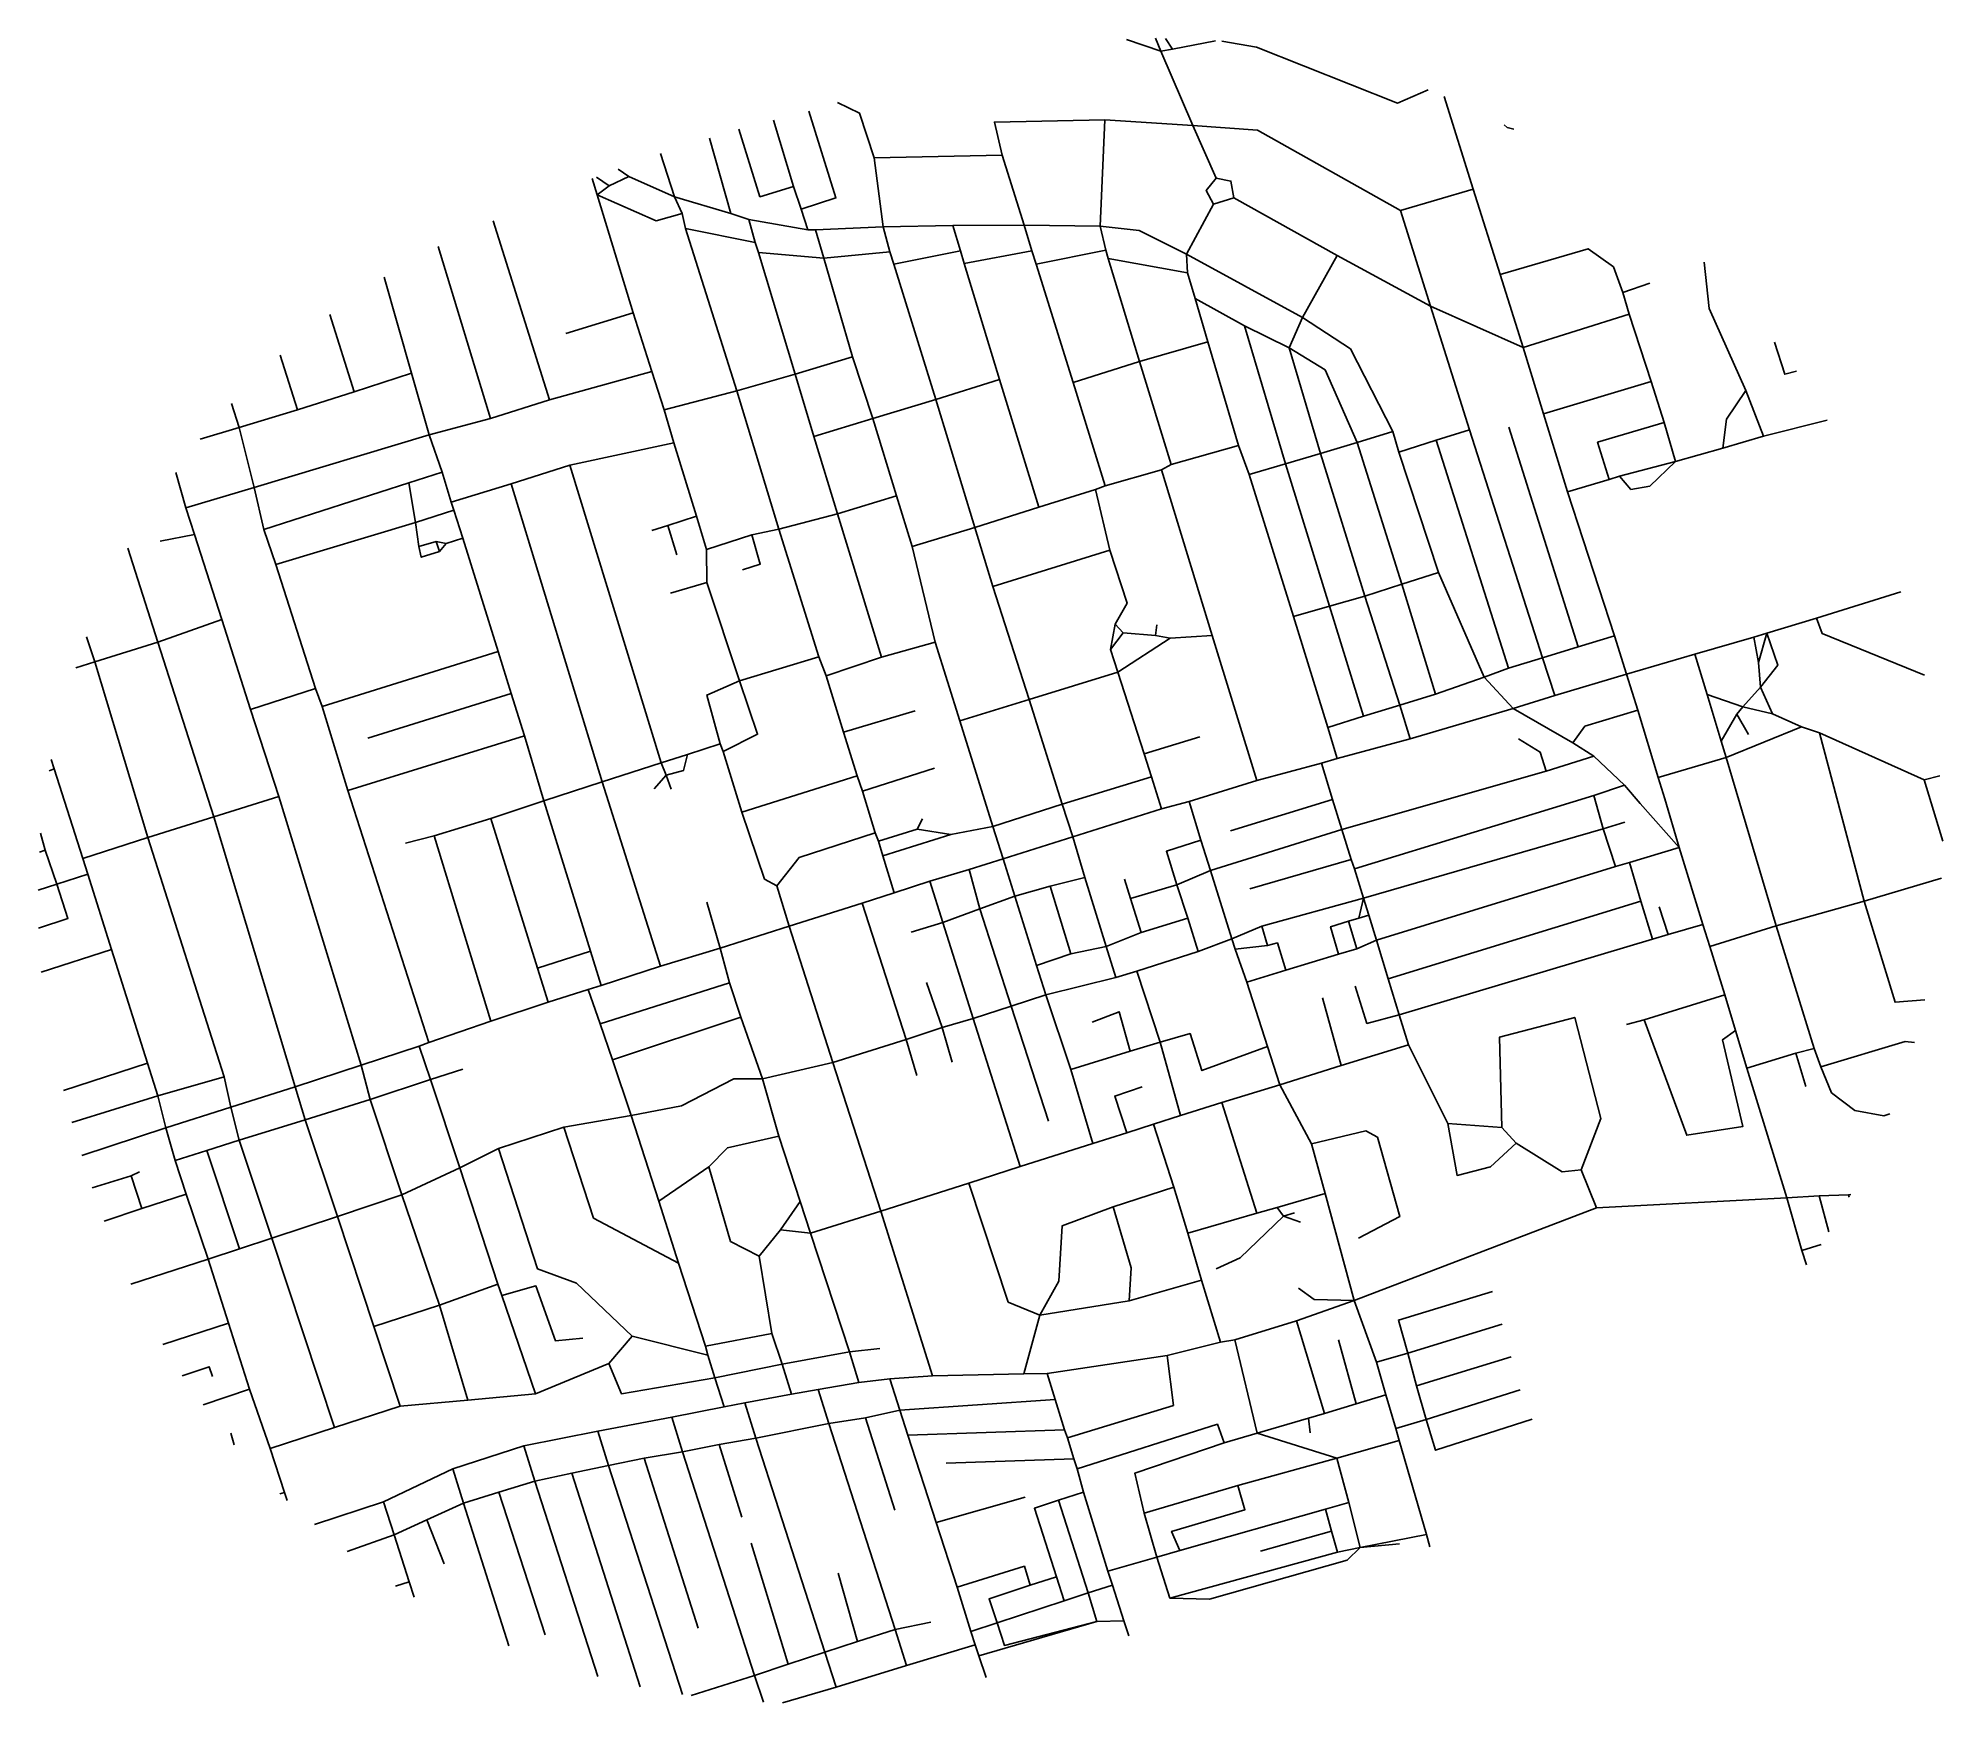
# Model space of a CAD drawing. Header units: metres. Extents: x 625325 to 627915, y 4836500 to 4838764.
import ezdxf

# ---------------------------------------------------------------- set-up
doc = ezdxf.new("R2010")
doc.units = ezdxf.units.M

msp = doc.modelspace()

# ---------------------------------------------------------------- linework, layer by layer
at = {"layer": 'ROADS'}
for points in [[(626805.3, 4838762.5), (626851.9, 4838746.6)], [(626851.9, 4838746.6), (626844.4, 4838764.4)], [(626867.7, 4838749.5), (626857.9, 4838763.8)], [(626851.9, 4838746.6), (626867.7, 4838749.5)], [(626895.1, 4838645.5), (626851.9, 4838746.6)], [(626867.7, 4838749.5), (626926.3, 4838760.8)], [(626934.7, 4838760.4), (626981.8, 4838752.1), (627173.7, 4838676), (627215.4, 4838694)], [(627276.5, 4838559.1), (627237.1, 4838684.9)], [(626362.7, 4838531.7), (626409.9, 4838547.1), (626373, 4838665)], [(626462.2, 4838601.5), (626442, 4838662.3), (626412, 4838677)], [(626277.8, 4838640.5), (626306.7, 4838548.6), (626352.5, 4838562.5)], [(626352.5, 4838562.5), (626325, 4838652.6)], [(626635.9, 4838605.1), (626625.6, 4838650.1), (626775.6, 4838653)], [(626769.4, 4838508.4), (626775.6, 4838653)], [(626895.1, 4838645.5), (626775.6, 4838653)], [(627177.8, 4838530), (626983.3, 4838639.3), (626895.1, 4838645.5)], [(626927.2, 4838574.1), (626895.1, 4838645.5)], [(627331.8, 4838640.3), (627322.8, 4838642.7), (627318.8, 4838646.3)], [(626190.6, 4838548.7), (626171.4, 4838607.2)], [(626267.1, 4838525.6), (626238.3, 4838628.2)], [(626128.6, 4838576), (626114, 4838586.3)], [(626635.9, 4838605.1), (626462.2, 4838601.5)], [(626474.1, 4838507.5), (626462.2, 4838601.5)], [(626665.8, 4838510.1), (626635.9, 4838605.1)], [(626085.4, 4838551.3), (626078.5, 4838573.2)], [(626101.6, 4838563.4), (626084.5, 4838575.4)], [(626085.4, 4838551.3), (626101.6, 4838563.4)], [(626101.6, 4838563.4), (626128.6, 4838576)], [(626190.6, 4838548.7), (626128.6, 4838576)], [(626362.7, 4838531.7), (626352.5, 4838562.5)], [(626923.5, 4838538.4), (626913.5, 4838556.9), (626927.2, 4838574.1)], [(626951.1, 4838547.1), (626947.1, 4838570), (626927.2, 4838574.1)], [(627276.5, 4838559.1), (627177.8, 4838530)], [(627313.2, 4838442.9), (627276.5, 4838559.1)], [(626134.2, 4838390.5), (626085.4, 4838551.3)], [(626201.1, 4838525.8), (626165.7, 4838515.9), (626085.4, 4838551.3)], [(626201.1, 4838525.8), (626190.6, 4838548.7)], [(626267.1, 4838525.6), (626190.6, 4838548.7)], [(626371.8, 4838503.7), (626362.7, 4838531.7)], [(626886.8, 4838470.6), (626923.5, 4838538.4)], [(626923.5, 4838538.4), (626951.1, 4838547.1)], [(627091.4, 4838468.9), (626951.1, 4838547.1)], [(627218.5, 4838399.9), (627177.8, 4838530)], [(626020.5, 4838272.5), (625944.2, 4838515.9)], [(626205.5, 4838505.6), (626201.1, 4838525.8)], [(626275.1, 4838284.7), (626205.5, 4838505.6)], [(626300.2, 4838486.2), (626205.5, 4838505.6)], [(626291.5, 4838517.7), (626267.1, 4838525.6)], [(626300.2, 4838486.2), (626291.5, 4838517.7)], [(626371.8, 4838503.7), (626291.5, 4838517.7)], [(626382.3, 4838503.6), (626371.8, 4838503.7)], [(626474.1, 4838507.5), (626382.3, 4838503.6)], [(626393.8, 4838464.9), (626382.3, 4838503.6)], [(626568.8, 4838509.4), (626474.1, 4838507.5)], [(626483.5, 4838473.8), (626474.1, 4838507.5)], [(626665.8, 4838510.1), (626568.8, 4838509.4)], [(626579.3, 4838474.9), (626568.8, 4838509.4)], [(626676.6, 4838475.1), (626665.8, 4838510.1)], [(626769.4, 4838508.4), (626665.8, 4838510.1)], [(626886.8, 4838470.6), (626822.1, 4838502.9), (626769.4, 4838508.4)], [(626776.8, 4838475.8), (626769.4, 4838508.4)], [(625940.5, 4838247.1), (625869.1, 4838480.9)], [(626304.6, 4838472.9), (626300.2, 4838486.2)], [(627479.8, 4838418.3), (627467.4, 4838453.1), (627432.6, 4838477.9), (627313.2, 4838442.9)], [(626354.5, 4838307.2), (626304.6, 4838472.9)], [(626393.8, 4838464.9), (626304.6, 4838472.9)], [(626483.5, 4838473.8), (626393.8, 4838464.9)], [(626432.5, 4838330.7), (626393.8, 4838464.9)], [(626488.7, 4838456.7), (626483.5, 4838473.8)], [(626579.3, 4838474.9), (626488.7, 4838456.7)], [(626545.8, 4838272.9), (626488.7, 4838456.7)], [(626584.5, 4838457.7), (626579.3, 4838474.9)], [(626676.6, 4838475.1), (626584.5, 4838457.7)], [(626632.2, 4838300), (626584.5, 4838457.7)], [(626682.1, 4838457), (626676.6, 4838475.1)], [(626776.8, 4838475.8), (626682.1, 4838457)], [(626732.7, 4838296.1), (626682.1, 4838457)], [(626780.2, 4838464.5), (626776.8, 4838475.8)], [(626822.8, 4838324.5), (626780.2, 4838464.5)], [(626887.9, 4838445.1), (626780.2, 4838464.5)], [(627044.6, 4838384.3), (626886.8, 4838470.6)], [(626887.9, 4838445.1), (626886.8, 4838470.6)], [(627044.6, 4838384.3), (627091.4, 4838468.9)], [(627218.5, 4838399.9), (627091.4, 4838468.9)], [(627647, 4838285.1), (627597.3, 4838396.5), (627590.6, 4838459.6)], [(625833, 4838308.8), (625795.8, 4838439.3)], [(626898.3, 4838410.4), (626887.9, 4838445.1)], [(627344.4, 4838343.5), (627313.2, 4838442.9)], [(627516.5, 4838430.9), (627479.8, 4838418.3)], [(626915.9, 4838351.4), (626898.3, 4838410.4)], [(626965.4, 4838373.1), (626898.3, 4838410.4)], [(627271.5, 4838231.7), (627218.5, 4838399.9)], [(627344.4, 4838343.5), (627218.5, 4838399.9)], [(627488.5, 4838389), (627479.8, 4838418.3)], [(625755, 4838283.1), (625722.1, 4838388.6)], [(626134.2, 4838390.5), (626042.8, 4838362.7)], [(626159.8, 4838311), (626134.2, 4838390.5)], [(627021.4, 4838185.5), (626965.4, 4838373.1)], [(627026.1, 4838343.1), (626965.4, 4838373.1)], [(627026.1, 4838343.1), (627044.6, 4838384.3)], [(627167.3, 4838229.3), (627109.8, 4838341.7), (627044.6, 4838384.3)], [(627488.5, 4838389), (627344.4, 4838343.5)], [(627518.4, 4838297.3), (627488.5, 4838389)], [(626915.9, 4838351.4), (626822.8, 4838324.5)], [(626957.4, 4838210.3), (626915.9, 4838351.4)], [(627686.3, 4838350.8), (627700, 4838307.1), (627716.2, 4838311.4)], [(625678.1, 4838258.7), (625654.6, 4838333)], [(626432.5, 4838330.7), (626354.5, 4838307.2)], [(626460.4, 4838246.9), (626432.5, 4838330.7)], [(626822.8, 4838324.5), (626732.7, 4838296.1)], [(626865.7, 4838184.4), (626822.8, 4838324.5)], [(627118.7, 4838214.5), (627075.1, 4838313.4), (627026.1, 4838343.1)], [(627068.9, 4838199.4), (627026.1, 4838343.1)], [(627372.1, 4838253.2), (627344.4, 4838343.5)], [(625833, 4838308.8), (625755, 4838283.1)], [(625856.9, 4838224.8), (625833, 4838308.8)], [(626159.8, 4838311), (626020.5, 4838272.5)], [(626176.7, 4838258.6), (626159.8, 4838311)], [(626354.5, 4838307.2), (626275.1, 4838284.7)], [(626380.2, 4838222.4), (626354.5, 4838307.2)], [(626632.2, 4838300), (626545.8, 4838272.9)], [(626686.1, 4838126.4), (626632.2, 4838300)], [(626775.9, 4838155.6), (626732.7, 4838296.1)], [(627518.4, 4838297.3), (627372.1, 4838253.2)], [(627536.2, 4838241.7), (627518.4, 4838297.3)], [(625755, 4838283.1), (625678.1, 4838258.7)], [(626020.5, 4838272.5), (625940.5, 4838247.1)], [(626275.1, 4838284.7), (626176.7, 4838258.6)], [(626332.6, 4838096.3), (626275.1, 4838284.7)], [(626545.8, 4838272.9), (626460.4, 4838246.9)], [(626598.8, 4838098.8), (626545.8, 4838272.9)], [(627616.1, 4838206.5), (627620.7, 4838246), (627647, 4838285.1)], [(627671.1, 4838222.8), (627647, 4838285.1)], [(625598.5, 4838234.9), (625588.2, 4838267.2)], [(625678.1, 4838258.7), (625598.5, 4838234.9)], [(625940.5, 4838247.1), (625856.9, 4838224.8)], [(626189.8, 4838213.8), (626176.7, 4838258.6)], [(626460.4, 4838246.9), (626380.2, 4838222.4)], [(626492.3, 4838141.8), (626460.4, 4838246.9)], [(627404.8, 4838147.1), (627372.1, 4838253.2)], [(627757.7, 4838244.9), (627671.1, 4838222.8)], [(625598.5, 4838234.9), (625545.6, 4838218.9)], [(625619, 4838153.3), (625598.5, 4838234.9)], [(625856.9, 4838224.8), (625619, 4838153.3)], [(625874.5, 4838174), (625856.9, 4838224.8)], [(626412.1, 4838117.4), (626380.2, 4838222.4)], [(627167.3, 4838229.3), (627118.7, 4838214.5)], [(627175.2, 4838201.1), (627167.3, 4838229.3)], [(627271.5, 4838231.7), (627226.1, 4838217.3)], [(627370.8, 4837921.5), (627271.5, 4838231.7)], [(627419.2, 4837936.4), (627325, 4838235.3)], [(627461.4, 4838164.2), (627445.5, 4838214.8), (627536.2, 4838241.7)], [(627551.3, 4838188.4), (627536.2, 4838241.7)], [(627671.1, 4838222.8), (627616.1, 4838206.5)], [(626189.8, 4838213.8), (626048.4, 4838183.3)], [(626220.6, 4838114.2), (626189.8, 4838213.8)], [(626957.4, 4838210.3), (626865.7, 4838184.4)], [(626971.7, 4838171), (626957.4, 4838210.3)], [(627068.9, 4838199.4), (627021.4, 4838185.5)], [(627118.7, 4838214.5), (627068.9, 4838199.4)], [(627129, 4838005.4), (627068.9, 4838199.4)], [(627179.5, 4838021.7), (627118.7, 4838214.5)], [(627226.1, 4838217.3), (627175.2, 4838201.1)], [(627229.1, 4838037.7), (627175.2, 4838201.1)], [(627324.4, 4837907.4), (627226.1, 4838217.3)], [(627616.1, 4838206.5), (627551.3, 4838188.4)], [(625526.2, 4838125.5), (625512.5, 4838173.7)], [(625874.5, 4838174), (625829.4, 4838159.5)], [(625887.1, 4838133.1), (625874.5, 4838174)], [(626048.4, 4838183.3), (625968.3, 4838158.3)], [(626172.3, 4837778.5), (626048.4, 4838183.3)], [(626852.5, 4838177.3), (626775.9, 4838155.6)], [(626865.7, 4838184.4), (626852.5, 4838177.3)], [(626921.7, 4837951.7), (626852.5, 4838177.3)], [(627021.4, 4838185.5), (626971.7, 4838171)], [(627032.3, 4837977.9), (626971.7, 4838171)], [(627081.3, 4837991.8), (627021.4, 4838185.5)], [(627475.6, 4838168.5), (627461.4, 4838164.2)], [(627475.6, 4838168.5), (627490.8, 4838150.6), (627516.8, 4838155), (627551.3, 4838188.4)], [(627551.3, 4838188.4), (627475.6, 4838168.5)], [(625619, 4838153.3), (625526.2, 4838125.5)], [(625632.4, 4838096), (625619, 4838153.3)], [(625829.4, 4838159.5), (625632.4, 4838096)], [(625838.4, 4838105.7), (625829.4, 4838159.5)], [(625968.3, 4838158.3), (625887.1, 4838133.1)], [(626092, 4837752.6), (625968.3, 4838158.3)], [(626492.3, 4838141.8), (626412.1, 4838117.4)], [(626513.8, 4838073), (626492.3, 4838141.8)], [(626762.8, 4838150.2), (626686.1, 4838126.4)], [(626775.9, 4838155.6), (626762.8, 4838150.2)], [(626782.5, 4838067.8), (626762.8, 4838150.2)], [(627461.4, 4838164.2), (627404.8, 4838147.1)], [(627468.7, 4837951.5), (627404.8, 4838147.1)], [(625537.8, 4838089.2), (625526.2, 4838125.5)], [(625890.5, 4838122.1), (625838.4, 4838105.7)], [(625890.5, 4838122.1), (625887.1, 4838133.1)], [(625902.6, 4838084.1), (625890.5, 4838122.1)], [(626220.6, 4838114.2), (626181.5, 4838101.6)], [(626233.9, 4838068.7), (626220.6, 4838114.2)], [(626412.1, 4838117.4), (626332.6, 4838096.3)], [(626471.9, 4837922.5), (626412.1, 4838117.4)], [(626686.1, 4838126.4), (626598.8, 4838098.8)], [(625537.8, 4838089.2), (625491.2, 4838080.1)], [(625574.9, 4837973.6), (625537.8, 4838089.2)], [(625648.6, 4838048.5), (625632.4, 4838096)], [(625838.4, 4838105.7), (625648.6, 4838048.5)], [(625842.8, 4838072.9), (625838.4, 4838105.7)], [(626181.5, 4838101.6), (626159.6, 4838094.5)], [(626181.5, 4838101.6), (626193.5, 4838061.7)], [(626295.6, 4838088.7), (626233.9, 4838068.7)], [(626295.6, 4838088.7), (626307.1, 4838048.7), (626282.9, 4838041)], [(626332.6, 4838096.3), (626295.6, 4838088.7)], [(626386.6, 4837923), (626332.6, 4838096.3)], [(626598.8, 4838098.8), (626513.8, 4838073)], [(626623.5, 4838018.7), (626598.8, 4838098.8)], [(625488.2, 4837942.9), (625447.4, 4838070.7)], [(625866.7, 4838079.9), (625842.8, 4838072.9)], [(625871, 4838066.2), (625846.3, 4838058.2), (625842.8, 4838072.9)], [(625871, 4838066.2), (625866.7, 4838079.9)], [(625880.3, 4838077.2), (625866.7, 4838079.9)], [(625880.3, 4838077.2), (625871, 4838066.2)], [(625902.6, 4838084.1), (625880.3, 4838077.2)], [(625950.7, 4837930.1), (625902.6, 4838084.1)], [(626234.4, 4838023.8), (626233.9, 4838068.7)], [(626544.8, 4837943), (626513.8, 4838073)], [(626623.5, 4838018.7), (626782.5, 4838067.8)], [(626789.6, 4837967.2), (626806.2, 4837995.7), (626782.5, 4838067.8)], [(625702.6, 4837879.8), (625648.6, 4838048.5)], [(627229.1, 4838037.7), (627179.5, 4838021.7)], [(627291.4, 4837895), (627229.1, 4838037.7)], [(626234.4, 4838023.8), (626185, 4838009.6)], [(626279, 4837890.4), (626234.4, 4838023.8)], [(626672.9, 4837865), (626623.5, 4838018.7)], [(627179.5, 4838021.7), (627129, 4838005.4)], [(627225.4, 4837872.2), (627179.5, 4838021.7)], [(627858.1, 4838011.3), (627743.1, 4837975.5)], [(627081.3, 4837991.8), (627032.3, 4837977.9)], [(627129, 4838005.4), (627081.3, 4837991.8)], [(627127.4, 4837842.1), (627081.3, 4837991.8)], [(627176.9, 4837857), (627129, 4838005.4)], [(625488.2, 4837942.9), (625574.9, 4837973.6)], [(625614, 4837851.2), (625574.9, 4837973.6)], [(626783.2, 4837932.6), (626789.6, 4837967.2)], [(626800.4, 4837955.3), (626789.6, 4837967.2)], [(626844.3, 4837951.8), (626846.5, 4837966.3)], [(627078.8, 4837826.9), (627032.3, 4837977.9)], [(627743.1, 4837975.5), (627675.8, 4837954.9)], [(627743.1, 4837975.5), (627750.9, 4837954.5), (627889.9, 4837898)], [(625402.2, 4837916.1), (625391.3, 4837950)], [(625402.2, 4837916.1), (625488.2, 4837942.9)], [(625564.3, 4837705.4), (625488.2, 4837942.9)], [(626544.8, 4837943), (626471.9, 4837922.5)], [(626578.7, 4837835.7), (626544.8, 4837943)], [(626783.2, 4837932.6), (626800.4, 4837955.3)], [(626793.1, 4837901.9), (626864.3, 4837948)], [(626800.4, 4837955.3), (626844.3, 4837951.8)], [(626844.3, 4837951.8), (626864.3, 4837948)], [(626864.3, 4837948), (626921.7, 4837951.7)], [(626982.2, 4837754.5), (626921.7, 4837951.7)], [(627419.2, 4837936.4), (627370.8, 4837921.5)], [(627468.7, 4837951.5), (627419.2, 4837936.4)], [(627484.9, 4837899.4), (627468.7, 4837951.5)], [(627658.1, 4837949.7), (627578, 4837926.3)], [(627675.8, 4837954.9), (627658.1, 4837949.7)], [(627664.2, 4837915.2), (627658.1, 4837949.7)], [(627664.2, 4837915.2), (627675.8, 4837954.9)], [(627667.1, 4837881.6), (627690.5, 4837911.6), (627675.8, 4837954.9)], [(625376.8, 4837908), (625402.2, 4837916.1)], [(625474.5, 4837677.3), (625402.2, 4837916.1)], [(625950.7, 4837930.1), (625711.5, 4837855.5)], [(625968.5, 4837873.1), (625950.7, 4837930.1)], [(626386.6, 4837923), (626279, 4837890.4)], [(626396.9, 4837897), (626386.6, 4837923)], [(626471.9, 4837922.5), (626396.9, 4837897)], [(626793.1, 4837901.9), (626783.2, 4837932.6)], [(627324.4, 4837907.4), (627291.4, 4837895)], [(627370.8, 4837921.5), (627324.4, 4837907.4)], [(627387.6, 4837870.1), (627370.8, 4837921.5)], [(627578, 4837926.3), (627484.9, 4837899.4)], [(627594.5, 4837871.4), (627578, 4837926.3)], [(627667.1, 4837881.6), (627664.2, 4837915.2)], [(626252.5, 4837804.5), (626234.4, 4837870.7), (626279, 4837890.4)], [(626279, 4837890.4), (626303.6, 4837817.6), (626256.8, 4837794.2)], [(626420.4, 4837820.2), (626396.9, 4837897)], [(626793.1, 4837901.9), (626672.9, 4837865)], [(626829.1, 4837790.8), (626793.1, 4837901.9)], [(627291.4, 4837895), (627225.4, 4837872.2)], [(627330.8, 4837852.6), (627291.4, 4837895)], [(627484.9, 4837899.4), (627387.6, 4837870.1)], [(627500.1, 4837850.1), (627484.9, 4837899.4)], [(627643, 4837855), (627667.1, 4837881.6)], [(627683.5, 4837845.3), (627667.1, 4837881.6)], [(625702.6, 4837879.8), (625614, 4837851.2)], [(625711.5, 4837855.5), (625702.6, 4837879.8)], [(625746.6, 4837740.9), (625711.5, 4837855.5)], [(625968.5, 4837873.1), (625773.7, 4837812.3)], [(625986.5, 4837815.2), (625968.5, 4837873.1)], [(626672.9, 4837865), (626578.7, 4837835.7)], [(626717.8, 4837722.4), (626672.9, 4837865)], [(627176.9, 4837857), (627127.4, 4837842.1)], [(627225.4, 4837872.2), (627176.9, 4837857)], [(627190.6, 4837811.5), (627176.9, 4837857)], [(627387.6, 4837870.1), (627330.8, 4837852.6)], [(627613.5, 4837808.1), (627594.5, 4837871.4)], [(627643, 4837855), (627594.5, 4837871.4)], [(625652.8, 4837732.7), (625614, 4837851.2)], [(626420.4, 4837820.2), (626517.9, 4837849.3)], [(626623.5, 4837692.2), (626578.7, 4837835.7)], [(627127.4, 4837842.1), (627078.8, 4837826.9)], [(627330.8, 4837852.6), (627190.6, 4837811.5)], [(627412, 4837806), (627330.8, 4837852.6)], [(627500.1, 4837850.1), (627428.3, 4837828.7), (627412, 4837806)], [(627528, 4837758.8), (627500.1, 4837850.1)], [(627613.5, 4837808.1), (627635.1, 4837845)], [(627635.1, 4837845), (627643, 4837855)], [(627650.6, 4837817), (627635.1, 4837845)], [(627683.5, 4837845.3), (627643, 4837855)], [(627722.9, 4837827.7), (627683.5, 4837845.3)], [(625986.5, 4837815.2), (625746.6, 4837740.9)], [(626012.8, 4837727.1), (625986.5, 4837815.2)], [(626252.5, 4837804.5), (626208.3, 4837790.1)], [(626256.8, 4837794.2), (626252.5, 4837804.5)], [(626439, 4837760.8), (626420.4, 4837820.2)], [(626829.1, 4837790.8), (626904.6, 4837814.2)], [(627091.5, 4837784.4), (627078.8, 4837826.9)], [(627190.6, 4837811.5), (627091.5, 4837784.4)], [(627375.5, 4837767.3), (627367.3, 4837793.2), (627338, 4837811.2)], [(627440.5, 4837787.7), (627412, 4837806)], [(627620.2, 4837785.7), (627613.5, 4837808.1)], [(627722.9, 4837827.7), (627620.2, 4837785.7)], [(627747.1, 4837819.6), (627722.9, 4837827.7)], [(627808, 4837590.5), (627747.1, 4837819.6)], [(627889.4, 4837755.4), (627747.1, 4837819.6)], [(625347.2, 4837770.3), (625343.2, 4837783.3)], [(626172.3, 4837778.5), (626092, 4837752.6)], [(626208.3, 4837790.1), (626172.3, 4837778.5)], [(626172.3, 4837778.5), (626179.3, 4837761.9)], [(626179.3, 4837761.9), (626202.6, 4837768.1), (626208.3, 4837790.1)], [(626282.3, 4837711.5), (626256.8, 4837794.2)], [(626839.1, 4837759.5), (626829.1, 4837790.8)], [(627070, 4837778.1), (626982.2, 4837754.5)], [(627091.5, 4837784.4), (627070, 4837778.1)], [(627085, 4837728.8), (627070, 4837778.1)], [(627440.5, 4837787.7), (627375.5, 4837767.3)], [(627482.2, 4837748.2), (627440.5, 4837787.7)], [(627620.2, 4837785.7), (627528, 4837758.8)], [(627688.6, 4837556.8), (627620.2, 4837785.7)], [(625347.2, 4837770.3), (625340.3, 4837768)], [(625386.3, 4837648.6), (625347.2, 4837770.3)], [(626092, 4837752.6), (626012.8, 4837727.1)], [(626171.4, 4837502.1), (626092, 4837752.6)], [(626179.3, 4837761.9), (626162.9, 4837743.3)], [(626179.3, 4837761.9), (626185.9, 4837742.8)], [(626439, 4837760.8), (626282.3, 4837711.5)], [(626446.1, 4837740), (626439, 4837760.8)], [(626446.1, 4837740), (626544, 4837771.5)], [(626839.1, 4837759.5), (626717.8, 4837722.4)], [(626852.8, 4837716.3), (626839.1, 4837759.5)], [(626982.2, 4837754.5), (626890.1, 4837726.1)], [(627375.5, 4837767.3), (627097.7, 4837688)], [(627536.8, 4837729.8), (627528, 4837758.8)], [(627911.1, 4837760.8), (627889.4, 4837755.4)], [(627915.1, 4837672), (627889.4, 4837755.4)], [(625652.8, 4837732.7), (625564.3, 4837705.4)], [(625764.7, 4837367.5), (625652.8, 4837732.7)], [(625856.5, 4837398.1), (625746.6, 4837740.9)], [(626012.8, 4837727.1), (625940.8, 4837703.1)], [(626076.2, 4837522.6), (626012.8, 4837727.1)], [(626463.5, 4837683.6), (626446.1, 4837740)], [(626890.1, 4837726.1), (626852.8, 4837716.3)], [(626906, 4837673.7), (626890.1, 4837726.1)], [(627085, 4837728.8), (626946.6, 4837686.3)], [(627097.7, 4837688), (627085, 4837728.8)], [(627440.3, 4837734.3), (627115.1, 4837634.7)], [(627482.2, 4837748.2), (627440.3, 4837734.3)], [(627453.2, 4837688.7), (627440.3, 4837734.3)], [(627503.5, 4837723.4), (627482.2, 4837748.2)], [(627556.7, 4837663.4), (627536.8, 4837729.8)], [(625564.3, 4837705.4), (625474.5, 4837677.3)], [(625674.7, 4837337.8), (625564.3, 4837705.4)], [(625940.8, 4837703.1), (625863.7, 4837679.5)], [(626004.4, 4837499.6), (625940.8, 4837703.1)], [(626329.9, 4837611.5), (626312.7, 4837620.6), (626282.3, 4837711.5)], [(626520.3, 4837688.5), (626527.9, 4837702.6)], [(626717.8, 4837722.4), (626623.5, 4837692.2)], [(626732.3, 4837678.2), (626717.8, 4837722.4)], [(626852.8, 4837716.3), (626732.3, 4837678.2)], [(627556.7, 4837663.4), (627503.5, 4837723.4)], [(625335, 4837659.8), (625328.6, 4837682.9)], [(625474.5, 4837677.3), (625386.3, 4837648.6)], [(625578.1, 4837351.8), (625474.5, 4837677.3)], [(625863.7, 4837679.5), (625824.7, 4837669.4)], [(625941, 4837427.1), (625863.7, 4837679.5)], [(626463.5, 4837683.6), (626359.9, 4837649.7), (626329.9, 4837611.5)], [(626467.7, 4837672), (626463.5, 4837683.6)], [(626520.3, 4837688.5), (626467.7, 4837672)], [(626566.3, 4837681), (626473.8, 4837652)], [(626566.3, 4837681), (626520.3, 4837688.5)], [(626623.5, 4837692.2), (626566.3, 4837681)], [(626637.5, 4837647.9), (626623.5, 4837692.2)], [(626732.3, 4837678.2), (626637.5, 4837647.9)], [(626748.4, 4837622.5), (626732.3, 4837678.2)], [(627097.7, 4837688), (626919.1, 4837632)], [(627110.5, 4837647.4), (627097.7, 4837688)], [(627453.2, 4837688.7), (627127.5, 4837594.6)], [(627453.2, 4837688.7), (627482.6, 4837698)], [(627470, 4837637.6), (627453.2, 4837688.7)], [(625327.3, 4837657.3), (625335, 4837659.8)], [(625350.9, 4837613.6), (625335, 4837659.8)], [(625392.8, 4837627.4), (625386.3, 4837648.6)], [(626473.8, 4837652), (626467.7, 4837672)], [(626489.3, 4837601.7), (626473.8, 4837652)], [(626637.5, 4837647.9), (626591, 4837633.7)], [(626653.3, 4837597.1), (626637.5, 4837647.9)], [(626873.7, 4837612.9), (626859.4, 4837658.3), (626906, 4837673.7)], [(626919.1, 4837632), (626906, 4837673.7)], [(627556.7, 4837663.4), (627489.1, 4837643)], [(627588.8, 4837559), (627556.7, 4837663.4)], [(625392.8, 4837627.4), (625350.9, 4837613.6)], [(625425.2, 4837524.7), (625392.8, 4837627.4)], [(626591, 4837633.7), (626537.9, 4837617.5)], [(626605.8, 4837580.1), (626591, 4837633.7)], [(626748.4, 4837622.5), (626701.4, 4837610.7)], [(626777.6, 4837529), (626748.4, 4837622.5)], [(626919.1, 4837632), (626873.7, 4837612.9)], [(626948.5, 4837539.5), (626919.1, 4837632)], [(627110.5, 4837647.4), (626972.9, 4837607.3)], [(627115.1, 4837634.7), (627110.5, 4837647.4)], [(627127.5, 4837594.6), (627115.1, 4837634.7)], [(627470, 4837637.6), (627144.9, 4837537.5)], [(627489.1, 4837643), (627470, 4837637.6)], [(627504.3, 4837590.6), (627489.1, 4837643)], [(625350.9, 4837613.6), (625325.3, 4837605.4)], [(625350.9, 4837613.6), (625365.8, 4837567), (625326, 4837553.8)], [(626346.3, 4837556.6), (626329.9, 4837611.5)], [(626489.3, 4837601.7), (626445.7, 4837588)], [(626537.9, 4837617.5), (626489.3, 4837601.7)], [(626555.5, 4837561.7), (626537.9, 4837617.5)], [(626653.3, 4837597.1), (626605.8, 4837580.1)], [(626701.4, 4837610.7), (626653.3, 4837597.1)], [(626682.7, 4837503.2), (626653.3, 4837597.1)], [(626729.6, 4837519), (626701.4, 4837610.7)], [(626810.7, 4837594.3), (626802.5, 4837620.6)], [(626873.7, 4837612.9), (626810.7, 4837594.3)], [(626873.7, 4837612.9), (626888.6, 4837567.2)], [(627913.2, 4837621.7), (627808, 4837590.5)], [(626252.6, 4837526.5), (626234.5, 4837589.3)], [(626445.7, 4837588), (626346.3, 4837556.6)], [(626505.5, 4837402.3), (626445.7, 4837588)], [(626605.8, 4837580.1), (626555.5, 4837561.7)], [(626648.2, 4837447.7), (626605.8, 4837580.1)], [(626810.7, 4837594.3), (626825, 4837548)], [(627127.5, 4837594.6), (626988.9, 4837556.4)], [(627121, 4837567.4), (627127.5, 4837594.6)], [(627121, 4837567.4), (627134.6, 4837571.5)], [(627134.6, 4837571.5), (627127.5, 4837594.6)], [(627144.9, 4837537.5), (627134.6, 4837571.5)], [(627504.3, 4837590.6), (627161, 4837484.9)], [(627520.1, 4837538.7), (627504.3, 4837590.6)], [(627541.5, 4837545.1), (627529.3, 4837582.6)], [(627808, 4837590.5), (627688.6, 4837556.8)], [(627890.3, 4837456.1), (627850.1, 4837453), (627808, 4837590.5)], [(626346.3, 4837556.6), (626252.6, 4837526.5)], [(626406, 4837371.3), (626346.3, 4837556.6)], [(626555.5, 4837561.7), (626512.1, 4837548.3)], [(626596.7, 4837431), (626555.5, 4837561.7)], [(626777.6, 4837529), (626825, 4837548)], [(626825, 4837548), (626888.6, 4837567.2)], [(626902.4, 4837521.9), (626888.6, 4837567.2)], [(626988.9, 4837556.4), (626948.5, 4837539.5)], [(626996.9, 4837530), (626988.9, 4837556.4)], [(627093.5, 4837518.4), (627082.6, 4837555.8), (627106.8, 4837563.1)], [(627106.8, 4837563.1), (627121, 4837567.4)], [(627118.3, 4837525.8), (627106.8, 4837563.1)], [(627541.5, 4837545.1), (627520.1, 4837538.7)], [(627588.8, 4837559), (627541.5, 4837545.1)], [(627598.2, 4837529), (627588.8, 4837559)], [(627688.6, 4837556.8), (627598.2, 4837529)], [(627740, 4837390.1), (627688.6, 4837556.8)], [(625425.2, 4837524.7), (625329.5, 4837494)], [(625474, 4837370.2), (625425.2, 4837524.7)], [(626076.2, 4837522.6), (626004.4, 4837499.6)], [(626090.9, 4837475.8), (626076.2, 4837522.6)], [(626252.6, 4837526.5), (626171.4, 4837502.1)], [(626265.3, 4837479.4), (626252.6, 4837526.5)], [(626729.6, 4837519), (626682.7, 4837503.2)], [(626777.6, 4837529), (626729.6, 4837519)], [(626790.8, 4837486.6), (626777.6, 4837529)], [(626902.4, 4837521.9), (626819.1, 4837495.1)], [(626948.5, 4837539.5), (626902.4, 4837521.9)], [(626953, 4837525.3), (626948.5, 4837539.5)], [(626996.9, 4837530), (626953, 4837525.3)], [(626968.9, 4837480.5), (626953, 4837525.3)], [(627021.7, 4837496.5), (627010.2, 4837533.7), (626996.9, 4837530)], [(627118.3, 4837525.8), (627093.5, 4837518.4)], [(627144.9, 4837537.5), (627118.3, 4837525.8)], [(627161, 4837484.9), (627144.9, 4837537.5)], [(627520.1, 4837538.7), (627176, 4837435.7)], [(627618.5, 4837463.3), (627598.2, 4837529)], [(626018.7, 4837453), (626004.4, 4837499.6)], [(626171.4, 4837502.1), (626090.9, 4837475.8)], [(626695.3, 4837462.9), (626682.7, 4837503.2)], [(626819.1, 4837495.1), (626790.8, 4837486.6)], [(626850.7, 4837398.9), (626819.1, 4837495.1)], [(627021.7, 4837496.5), (626968.9, 4837480.5)], [(627093.5, 4837518.4), (627021.7, 4837496.5)], [(626073.1, 4837470.5), (626018.7, 4837453)], [(626090.9, 4837475.8), (626073.1, 4837470.5)], [(626089.6, 4837423.7), (626073.1, 4837470.5)], [(626265.3, 4837479.4), (626089.6, 4837423.7)], [(626280.8, 4837432.6), (626265.3, 4837479.4)], [(626554.6, 4837418.9), (626533.3, 4837480.1)], [(626790.8, 4837486.6), (626695.3, 4837462.9)], [(626996.9, 4837392.9), (626968.9, 4837480.5)], [(627176, 4837435.7), (627131.9, 4837424.3), (627116.2, 4837475.1)], [(627176, 4837435.7), (627161, 4837484.9)], [(626018.7, 4837453), (625941, 4837427.1)], [(626648.2, 4837447.7), (626596.7, 4837431)], [(626695.3, 4837462.9), (626648.2, 4837447.7)], [(626698.9, 4837291.3), (626648.2, 4837447.7)], [(626729.3, 4837361.4), (626695.3, 4837462.9)], [(627096.8, 4837367.2), (627071.5, 4837459.2)], [(627509.1, 4837429.1), (627618.5, 4837463.3)], [(627633.1, 4837414.6), (627618.5, 4837463.3)], [(625941, 4837427.1), (625856.5, 4837398.1)], [(626106.3, 4837374.6), (626089.6, 4837423.7)], [(626280.8, 4837432.6), (626106.3, 4837374.6)], [(626310, 4837349), (626280.8, 4837432.6)], [(626554.6, 4837418.9), (626505.5, 4837402.3)], [(626596.7, 4837431), (626554.6, 4837418.9)], [(626554.6, 4837418.9), (626568.1, 4837371.5)], [(626660.6, 4837229.5), (626596.7, 4837431)], [(626810.3, 4837386.7), (626795, 4837440.1), (626758.6, 4837425.8)], [(627188.3, 4837395.3), (627176, 4837435.7)], [(627315.2, 4837282.6), (627312.3, 4837405.7), (627414.6, 4837432.4), (627449.8, 4837294.7), (627423.2, 4837225.2)], [(627485.1, 4837422.6), (627509.1, 4837429.1)], [(627633.1, 4837414.6), (627615.5, 4837402.1), (627643.1, 4837284.1), (627566.9, 4837272.1), (627509.1, 4837429.1)], [(625843.4, 4837393.2), (625764.7, 4837367.5)], [(625856.5, 4837398.1), (625843.4, 4837393.2)], [(625859, 4837347.8), (625843.4, 4837393.2)], [(626505.5, 4837402.3), (626406, 4837371.3)], [(626519.9, 4837353.3), (626505.5, 4837402.3)], [(626850.7, 4837398.9), (626810.3, 4837386.7)], [(626996.9, 4837392.9), (626907.7, 4837360), (626891.6, 4837410.5), (626850.7, 4837398.9)], [(626878.7, 4837299), (626850.7, 4837398.9)], [(627013.7, 4837340.6), (626996.9, 4837392.9)], [(627188.3, 4837395.3), (627096.8, 4837367.2)], [(627241.9, 4837288.2), (627188.3, 4837395.3)], [(627648.3, 4837363.2), (627633.1, 4837414.6)], [(627740, 4837390.1), (627715.1, 4837383.6)], [(627749.2, 4837365.4), (627740, 4837390.1)], [(627876.4, 4837398.2), (627863.7, 4837399.6), (627749.2, 4837365.4)], [(625474, 4837370.2), (625359.6, 4837332.9)], [(625487.9, 4837325.9), (625474, 4837370.2)], [(625764.7, 4837367.5), (625674.7, 4837337.8)], [(625776.8, 4837320.8), (625764.7, 4837367.5)], [(626131.6, 4837298.8), (626106.3, 4837374.6)], [(626406, 4837371.3), (626310, 4837349)], [(626471.2, 4837168.8), (626406, 4837371.3)], [(626810.3, 4837386.7), (626729.3, 4837361.4)], [(627096.8, 4837367.2), (627013.7, 4837340.6)], [(627715.1, 4837383.6), (627648.3, 4837363.2)], [(627702.9, 4837187), (627648.3, 4837363.2)], [(627715.1, 4837383.6), (627728.8, 4837338.5)], [(627843.1, 4837301.1), (627834.6, 4837298.7), (627795.4, 4837305.8), (627763.5, 4837330), (627749.2, 4837365.4)], [(625578.1, 4837351.8), (625487.9, 4837325.9)], [(625587.3, 4837310.4), (625578.1, 4837351.8)], [(625674.7, 4837337.8), (625587.3, 4837310.4)], [(625688.3, 4837292.9), (625674.7, 4837337.8)], [(625859, 4837347.8), (625776.8, 4837320.8)], [(625859, 4837347.8), (625902.7, 4837362.2)], [(625898.8, 4837227.9), (625859, 4837347.8)], [(626310, 4837349), (626271, 4837349), (626199.9, 4837312.3), (626131.6, 4837298.8)], [(626332.6, 4837270.9), (626310, 4837349)], [(626759.5, 4837260.9), (626729.3, 4837361.4)], [(626805.4, 4837275.6), (626789.2, 4837325.4), (626826.2, 4837338)], [(627013.7, 4837340.6), (626934.6, 4837316.8)], [(627056.6, 4837260.5), (627013.7, 4837340.6)], [(625487.9, 4837325.9), (625371.1, 4837289.5)], [(625498.8, 4837282.1), (625487.9, 4837325.9)], [(625776.8, 4837320.8), (625688.3, 4837292.9)], [(625819.9, 4837191), (625776.8, 4837320.8)], [(626934.6, 4837316.8), (626878.7, 4837299)], [(626982.3, 4837166), (626934.6, 4837316.8)], [(625587.3, 4837310.4), (625498.8, 4837282.1)], [(625598.8, 4837265.5), (625587.3, 4837310.4)], [(625688.3, 4837292.9), (625598.8, 4837265.5)], [(625732.3, 4837161.8), (625688.3, 4837292.9)], [(626131.6, 4837298.8), (626040, 4837283.2)], [(626169.4, 4837182.6), (626131.6, 4837298.8)], [(626841.9, 4837287.3), (626805.4, 4837275.6)], [(626878.7, 4837299), (626841.9, 4837287.3)], [(626869.6, 4837201.4), (626841.9, 4837287.3)], [(627335.1, 4837261.4), (627299.9, 4837229), (627254.6, 4837217.6), (627241.9, 4837288.2)], [(627315.2, 4837282.6), (627241.9, 4837288.2)], [(625498.8, 4837282.1), (625384.7, 4837244.6)], [(625511.5, 4837237.7), (625498.8, 4837282.1)], [(625598.8, 4837265.5), (625554.9, 4837251.4)], [(625643.2, 4837132.2), (625598.8, 4837265.5)], [(626040, 4837283.2), (625951.3, 4837253.9)], [(626196.1, 4837098.3), (626080.5, 4837159.4), (626040, 4837283.2)], [(626332.6, 4837270.9), (626262.4, 4837255.1), (626237.1, 4837229.4)], [(626361.6, 4837181.9), (626332.6, 4837270.9)], [(626759.5, 4837260.9), (626660.6, 4837229.5)], [(626805.4, 4837275.6), (626759.5, 4837260.9)], [(627120.3, 4837132.2), (627176.8, 4837161.6), (627146.3, 4837269.4), (627130.6, 4837278.2), (627056.6, 4837260.5)], [(627075.1, 4837193), (627056.6, 4837260.5)], [(627335.1, 4837261.4), (627315.2, 4837282.6)], [(627423.2, 4837225.2), (627397.6, 4837222.2), (627335.1, 4837261.4)], [(625554.9, 4837251.4), (625511.5, 4837237.7)], [(625526.4, 4837191.9), (625511.5, 4837237.7)], [(625599, 4837117.7), (625554.9, 4837251.4)], [(625951.3, 4837253.9), (625898.8, 4837227.9)], [(626133.1, 4836998.7), (626057.2, 4837071.1), (626004.5, 4837090.4), (625951.3, 4837253.9)], [(625451.6, 4837216.8), (625398.7, 4837200.5)], [(625451.6, 4837216.8), (625463.2, 4837222.5)], [(625466.4, 4837172.4), (625451.6, 4837216.8)], [(625898.8, 4837227.9), (625819.9, 4837191)], [(625950.5, 4837069.7), (625898.8, 4837227.9)], [(626237.1, 4837229.4), (626169.4, 4837182.6)], [(626305.7, 4837107.6), (626266.9, 4837127.7), (626237.1, 4837229.4)], [(626660.6, 4837229.5), (626590.9, 4837207)], [(627444.2, 4837173.3), (627423.2, 4837225.2)], [(625526.4, 4837191.9), (625466.4, 4837172.4)], [(625556.4, 4837103.7), (625526.4, 4837191.9)], [(625819.9, 4837191), (625732.3, 4837161.8)], [(625870.9, 4837040.8), (625819.9, 4837191)], [(626196.1, 4837098.3), (626169.4, 4837182.6)], [(626334.5, 4837143.6), (626361.6, 4837181.9)], [(626375.6, 4837138.9), (626361.6, 4837181.9)], [(626590.9, 4837207), (626471.2, 4837168.8)], [(626687.1, 4837027.3), (626644.3, 4837045.2), (626590.9, 4837207)], [(626786.9, 4837174.8), (626869.6, 4837201.4)], [(626888.7, 4837138.9), (626869.6, 4837201.4)], [(627075.1, 4837193), (627009.9, 4837174)], [(627114.7, 4837047.4), (627075.1, 4837193)], [(627702.9, 4837187), (627444.2, 4837173.3)], [(627747, 4837189.9), (627702.9, 4837187)], [(627723.5, 4837115.4), (627702.9, 4837187)], [(627786.8, 4837191.2), (627747, 4837189.9)], [(627760.2, 4837140.7), (627747, 4837189.9)], [(627790, 4837191.5), (627786.8, 4837191.2)], [(627787.8, 4837187.7), (627786.8, 4837191.2)], [(625466.4, 4837172.4), (625415.3, 4837155.4)], [(625732.3, 4837161.8), (625643.2, 4837132.2)], [(625781.8, 4837011.8), (625732.3, 4837161.8)], [(626471.2, 4837168.8), (626375.6, 4837138.9)], [(626541.5, 4836944.7), (626471.2, 4837168.8)], [(626687.1, 4837027.3), (626713.1, 4837073.6), (626717.6, 4837148.9), (626786.9, 4837174.8)], [(626808.5, 4837046.7), (626811.5, 4837091.8), (626786.9, 4837174.8)], [(626982.3, 4837166), (626888.7, 4837138.9)], [(627018.5, 4837162.3), (626959.8, 4837105.3), (626927.2, 4837090.3)], [(627009.9, 4837174), (626982.3, 4837166)], [(627009.9, 4837174), (627018.5, 4837162.3)], [(627018.5, 4837162.3), (627033.4, 4837166.5)], [(627018.5, 4837162.3), (627041.5, 4837153.7)], [(627444.2, 4837173.3), (627114.7, 4837047.4)], [(625643.2, 4837132.2), (625599, 4837117.7)], [(625728.3, 4836874.8), (625643.2, 4837132.2)], [(626305.7, 4837107.6), (626334.5, 4837143.6)], [(626375.6, 4837138.9), (626334.5, 4837143.6)], [(626428.4, 4836977.6), (626375.6, 4837138.9)], [(626906.9, 4837075.1), (626888.7, 4837138.9)], [(625599, 4837117.7), (625556.4, 4837103.7)], [(626322.9, 4837002.6), (626305.7, 4837107.6)], [(627749.8, 4837123.7), (627723.5, 4837115.4)], [(627729.6, 4837096.1), (627723.5, 4837115.4)], [(625556.4, 4837103.7), (625451.2, 4837069.7)], [(625584, 4837016.6), (625556.4, 4837103.7)], [(626232.8, 4836985.1), (626196.1, 4837098.3)], [(625950.5, 4837069.7), (625870.9, 4837040.8)], [(625955.7, 4837054), (625950.5, 4837069.7)], [(625955.7, 4837054), (626002.1, 4837067.1), (626028.9, 4836992.5), (626065.8, 4836996.3)], [(626001.6, 4836920.6), (625955.7, 4837054)], [(626906.9, 4837075.1), (626808.5, 4837046.7)], [(626932.7, 4836990.5), (626906.9, 4837075.1)], [(627114.7, 4837047.4), (627060.1, 4837048.8), (627038.8, 4837064.1)], [(627187.4, 4836975.7), (627174.8, 4837020.7), (627302.8, 4837059.8)], [(625870.9, 4837040.8), (625781.8, 4837011.8)], [(625909.6, 4836911.9), (625870.9, 4837040.8)], [(626665.5, 4836947.5), (626687.1, 4837027.3)], [(626808.5, 4837046.7), (626687.1, 4837027.3)], [(627114.7, 4837047.4), (627036.1, 4837019.5)], [(627145.2, 4836963.5), (627114.7, 4837047.4)], [(625584, 4837016.6), (625495, 4836987.7)], [(625612.5, 4836926.6), (625584, 4837016.6)], [(625817.5, 4836903.7), (625781.8, 4837011.8)], [(626322.9, 4837002.6), (626232.8, 4836985.1)], [(626337.1, 4836960.6), (626322.9, 4837002.6)], [(627036.1, 4837019.5), (626952.2, 4836994)], [(627074.5, 4836893.6), (627036.1, 4837019.5)], [(627316, 4837015), (627187.4, 4836975.7)], [(626133.1, 4836998.7), (626101.1, 4836961.6)], [(626236, 4836973.1), (626133.1, 4836998.7)], [(626236, 4836973.1), (626232.8, 4836985.1)], [(626428.4, 4836977.6), (626337.1, 4836960.6)], [(626428.4, 4836977.6), (626469.8, 4836982.3)], [(626441, 4836936), (626428.4, 4836977.6)], [(626932.7, 4836990.5), (626860.6, 4836972.5)], [(626952.2, 4836994), (626932.7, 4836990.5)], [(626982.8, 4836866.9), (626952.2, 4836994)], [(627117.2, 4836907), (627093.4, 4836993.9)], [(627187.4, 4836975.7), (627145.2, 4836963.5)], [(627199.3, 4836931.3), (627187.4, 4836975.7)], [(625521.3, 4836945.1), (625557.8, 4836957.2), (625562.4, 4836943.8)], [(626101.1, 4836961.6), (626001.6, 4836920.6)], [(626245.4, 4836942.3), (626118.4, 4836920.6), (626101.1, 4836961.6)], [(626245.4, 4836942.3), (626236, 4836973.1)], [(626337.1, 4836960.6), (626245.4, 4836942.3)], [(626349.7, 4836919.8), (626337.1, 4836960.6)], [(626860.6, 4836972.5), (626697.1, 4836947.9)], [(626860.6, 4836972.5), (626868.9, 4836904.7), (626724.9, 4836860.4)], [(627157.9, 4836919.1), (627145.2, 4836963.5)], [(627199.3, 4836931.3), (627328.1, 4836970.7)], [(625612.5, 4836926.6), (625549.6, 4836905.6)], [(625640.7, 4836846.3), (625612.5, 4836926.6)], [(626258, 4836902.7), (626245.4, 4836942.3)], [(626385.9, 4836926.4), (626349.7, 4836919.8)], [(626441, 4836936), (626385.9, 4836926.4)], [(626400.4, 4836880.2), (626385.9, 4836926.4)], [(626483.4, 4836940.8), (626441, 4836936)], [(626541.5, 4836944.7), (626483.4, 4836940.8)], [(626497, 4836898.1), (626483.4, 4836940.8)], [(626665.5, 4836947.5), (626541.5, 4836944.7)], [(626697.1, 4836947.9), (626665.5, 4836947.5)], [(626707.9, 4836912.7), (626697.1, 4836947.9)], [(627212.3, 4836885.7), (627199.3, 4836931.3)], [(627340.3, 4836925.9), (627212.3, 4836885.7)], [(625817.5, 4836903.7), (625728.3, 4836874.8)], [(625909.6, 4836911.9), (625817.5, 4836903.7)], [(626001.6, 4836920.6), (625909.6, 4836911.9)], [(626258, 4836902.7), (626186.8, 4836888.7)], [(626286.3, 4836908), (626258, 4836902.7)], [(626349.7, 4836919.8), (626286.3, 4836908)], [(626301.3, 4836860.2), (626286.3, 4836908)], [(626497, 4836898.1), (626450.2, 4836887.9)], [(626707.9, 4836912.7), (626497, 4836898.1)], [(626508, 4836864.2), (626497, 4836898.1)], [(626720.7, 4836871.4), (626707.9, 4836912.7)], [(627117.2, 4836907), (627074.5, 4836893.6)], [(627157.9, 4836919.1), (627117.2, 4836907)], [(627171.5, 4836873.1), (627157.9, 4836919.1)], [(625728.3, 4836874.8), (625640.7, 4836846.3)], [(626186.8, 4836888.7), (626086.5, 4836869.7)], [(626201.6, 4836841.7), (626186.8, 4836888.7)], [(626400.4, 4836880.2), (626301.3, 4836860.2)], [(626450.2, 4836887.9), (626400.4, 4836880.2)], [(626490.7, 4836599.7), (626400.4, 4836880.2)], [(626450.2, 4836887.9), (626489.9, 4836762.3)], [(626720.7, 4836871.4), (626508, 4836864.2)], [(626724.9, 4836860.4), (626720.7, 4836871.4)], [(626937.7, 4836853.9), (626928.6, 4836879), (626738.1, 4836818.3)], [(627052.7, 4836887.3), (626982.8, 4836866.9)], [(627074.5, 4836893.6), (627052.7, 4836887.3)], [(627052.7, 4836887.3), (627054.8, 4836867.3)], [(627212.3, 4836885.7), (627171.5, 4836873.1)], [(627175.6, 4836856.9), (627171.5, 4836873.1)], [(627212.3, 4836885.7), (627225.4, 4836843.7), (627356.8, 4836885.9)], [(625591.8, 4836851), (625587.3, 4836867)], [(625660.2, 4836786.3), (625640.7, 4836846.3)], [(625985.7, 4836849.6), (625889, 4836818.3)], [(626086.5, 4836869.7), (625985.7, 4836849.6)], [(626000.6, 4836801.7), (625985.7, 4836849.6)], [(626101, 4836823.1), (626086.5, 4836869.7)], [(626251.2, 4836851.4), (626201.6, 4836841.7)], [(626301.3, 4836860.2), (626251.2, 4836851.4)], [(626251.2, 4836851.4), (626282, 4836752.8)], [(626395, 4836568.9), (626301.3, 4836860.2)], [(626546.3, 4836745.4), (626508, 4836864.2)], [(626733.7, 4836831.8), (626724.9, 4836860.4)], [(626937.7, 4836853.9), (626816.4, 4836812.3), (626829.2, 4836758.1)], [(626982.8, 4836866.9), (626937.7, 4836853.9)], [(627090.9, 4836833), (626982.8, 4836866.9)], [(627175.6, 4836856.9), (627090.9, 4836833)], [(627212.8, 4836729.3), (627175.6, 4836856.9)], [(626101, 4836823.1), (626050.9, 4836812.7)], [(626149.3, 4836833), (626101, 4836823.1)], [(626201.4, 4836511.7), (626101, 4836823.1)], [(626201.6, 4836841.7), (626149.3, 4836833)], [(626149.3, 4836833), (626222.9, 4836601.9)], [(626299.5, 4836537.5), (626201.6, 4836841.7)], [(626733.7, 4836831.8), (626559.9, 4836826.2)], [(626738.1, 4836818.3), (626733.7, 4836831.8)], [(627090.9, 4836833), (626956.3, 4836795.6)], [(627107.3, 4836772.7), (627090.9, 4836833)], [(625889, 4836818.3), (625794.8, 4836773.6)], [(625903.7, 4836771.9), (625889, 4836818.3)], [(626000.6, 4836801.7), (625951.5, 4836786.7)], [(626050.9, 4836812.7), (626000.6, 4836801.7)], [(626086.2, 4836536), (626000.6, 4836801.7)], [(626050.9, 4836812.7), (626143.8, 4836522.1)], [(626746.5, 4836786.8), (626738.1, 4836818.3)], [(626956.3, 4836795.6), (626829.2, 4836758.1)], [(626877.6, 4836707.4), (626866.5, 4836733.2), (626966.2, 4836762.8), (626956.3, 4836795.6)], [(625660.2, 4836786.3), (625653.8, 4836784.4)], [(625663.7, 4836775.4), (625660.2, 4836786.3)], [(625794.8, 4836773.6), (625701, 4836742.5)], [(625809.4, 4836728.5), (625794.8, 4836773.6)], [(625903.7, 4836771.9), (625853.7, 4836748.9)], [(625951.5, 4836786.7), (625903.7, 4836771.9)], [(625965.5, 4836577.9), (625903.7, 4836771.9)], [(625951.5, 4836786.7), (626014.5, 4836592.8)], [(626667.1, 4836779.7), (626546.3, 4836745.4)], [(626709.7, 4836671.6), (626679.8, 4836764.8), (626712.7, 4836775.6)], [(626712.7, 4836775.6), (626746.5, 4836786.8)], [(626752.8, 4836649.6), (626712.7, 4836775.6)], [(626779.9, 4836679.3), (626746.5, 4836786.8)], [(627107.3, 4836772.7), (627075.5, 4836763.5)], [(627123, 4836711.4), (627107.3, 4836772.7)], [(625853.7, 4836748.9), (625809.4, 4836728.5)], [(625853.7, 4836748.9), (625877.3, 4836689)], [(626574.9, 4836657.3), (626546.3, 4836745.4)], [(626829.2, 4836758.1), (626846.3, 4836698.4)], [(627075.5, 4836763.5), (626877.6, 4836707.4)], [(627083.7, 4836733.6), (627075.5, 4836763.5)], [(625809.4, 4836728.5), (625745.4, 4836705.9)], [(625830, 4836664.9), (625809.4, 4836728.5)], [(626345.3, 4836552.6), (626294.7, 4836717.5)], [(627083.7, 4836733.6), (626987.2, 4836706.6)], [(627091.9, 4836705), (627083.7, 4836733.6)], [(627123, 4836711.4), (627212.8, 4836729.3)], [(627123, 4836711.4), (627176.3, 4836716.2)], [(627217.7, 4836712.5), (627212.8, 4836729.3)], [(626846.3, 4836698.4), (626779.9, 4836679.3)], [(626877.6, 4836707.4), (626846.3, 4836698.4)], [(626846.3, 4836698.4), (626863.8, 4836642.3)], [(626863.8, 4836642.3), (626918, 4836641.2), (627104.9, 4836694.2), (627123, 4836711.4)], [(626863.8, 4836642.3), (627091.9, 4836705)], [(627091.9, 4836705), (627123, 4836711.4)], [(625811.2, 4836658.9), (625830, 4836664.9)], [(625836.7, 4836644), (625830, 4836664.9)], [(626439.5, 4836583.5), (626413.2, 4836676.7)], [(626574.9, 4836657.3), (626666.3, 4836685.9), (626674.3, 4836660)], [(626709.7, 4836671.6), (626674.3, 4836660)], [(626720.2, 4836638.9), (626709.7, 4836671.6)], [(626786, 4836660.4), (626779.9, 4836679.3)], [(626593.5, 4836597.4), (626574.9, 4836657.3)], [(626629.2, 4836609.1), (626618.3, 4836641.8), (626674.3, 4836660)], [(626720.2, 4836638.9), (626629.2, 4836609.1)], [(626752.8, 4836649.6), (626720.2, 4836638.9)], [(626786, 4836660.4), (626752.8, 4836649.6)], [(626752.8, 4836649.6), (626764.9, 4836611)], [(626801.6, 4836611.9), (626786, 4836660.4)], [(626439.5, 4836583.5), (626490.7, 4836599.7)], [(626490.7, 4836599.7), (626539, 4836609.8)], [(626506, 4836551.1), (626490.7, 4836599.7)], [(626629.2, 4836609.1), (626593.5, 4836597.4)], [(626599.5, 4836579), (626593.5, 4836597.4)], [(626604.4, 4836564.2), (626764.9, 4836611)], [(626764.9, 4836611), (626639, 4836578.3), (626629.2, 4836609.1)], [(626764.9, 4836611), (626801.6, 4836611.9)], [(626808.2, 4836591.5), (626801.6, 4836611.9)], [(626345.3, 4836552.6), (626395, 4836568.9)], [(626395, 4836568.9), (626439.5, 4836583.5)], [(626410.2, 4836521.6), (626395, 4836568.9)], [(626599.5, 4836579), (626506, 4836551.1)], [(626604.4, 4836564.2), (626599.5, 4836579)], [(626614.1, 4836534.8), (626604.4, 4836564.2)], [(626213.2, 4836510.1), (626299.5, 4836537.5)], [(626299.5, 4836537.5), (626345.3, 4836552.6)], [(626311.5, 4836501.1), (626299.5, 4836537.5)], [(626506, 4836551.1), (626410.2, 4836521.6)], [(626410.2, 4836521.6), (626337.5, 4836500)]]:
    msp.add_lwpolyline(points, dxfattribs=at)

doc.saveas('drawing.dxf')
